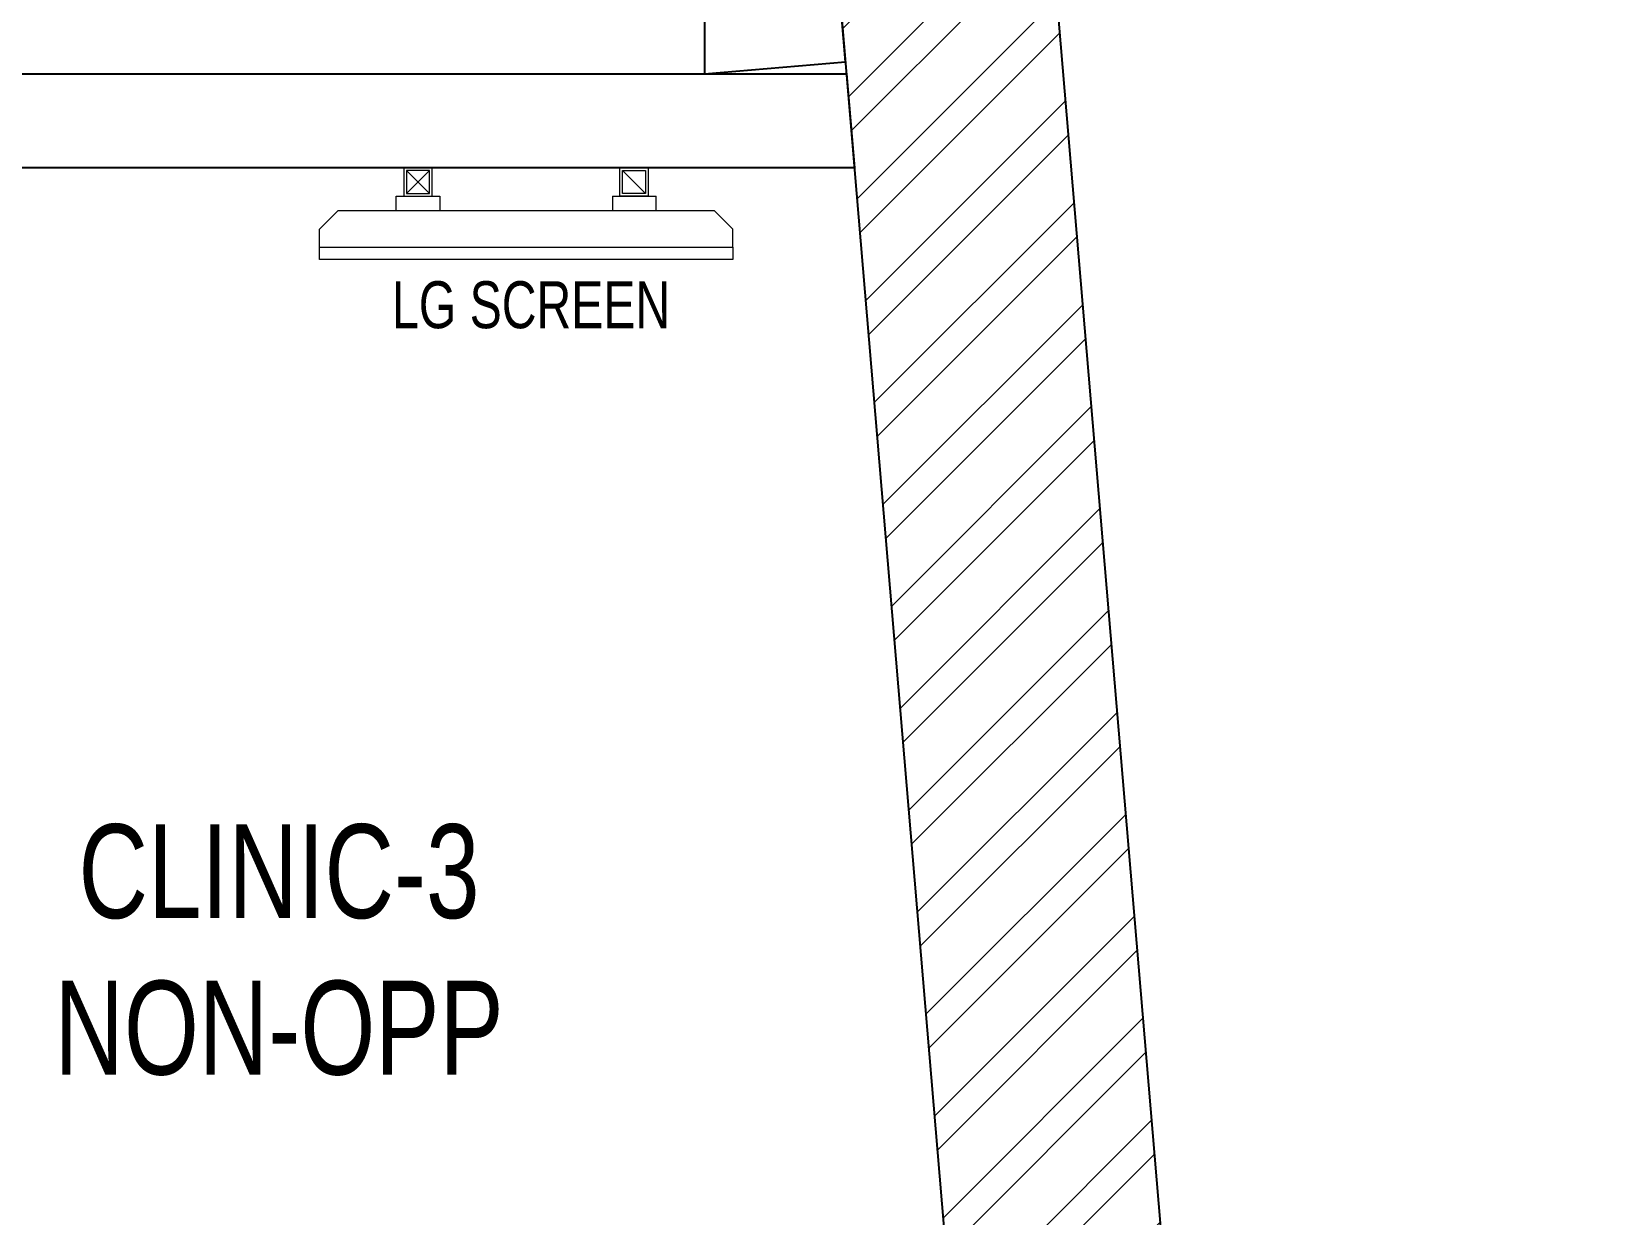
# Model space of a CAD drawing. Header units: feet. Extents: x 3377652 to 3393326, y -5469637 to -5455426.
# Drawn here: x 3391654 to 3393326, y -5464066 to -5462804 of the extents above; entities that cross this region are included whole.
import ezdxf

# ---------------------------------------------------------------- set-up
doc = ezdxf.new("R2010")
doc.units = ezdxf.units.FT
doc.header["$LTSCALE"] = 33
doc.header["$MEASUREMENT"] = 0
doc.layers.add('A-WALL', color=1, linetype='Continuous')
for name, color, linetype, lineweight in [('Floor-Unit', 1, 'Continuous', 13), ('LENS-PARTITION', 21, 'Continuous', 25), ('LENS_DIMENSION', 193, 'Continuous', 0), ('LENS_TEXT', 31, 'Continuous', 5), ('LK-IT', 3, 'Continuous', 18), ('LN-HATCH', 251, 'Continuous', 0), ('TV', 92, 'Continuous', 18)]:
    doc.layers.add(name, color=color, linetype=linetype, lineweight=lineweight)
doc.styles.get("Standard").update_dxf_attribs({"font": 'GILC____.TTF'})

# ---------------------------------------------------------------- blocks, each defined once
blk = doc.blocks.new('A$Cf9dbe60f')
at = {"layer": 'LN-HATCH'}
h = blk.add_hatch(dxfattribs=at)
h.set_pattern_fill('ANSI32', color=256, scale=222)
h.set_pattern_definition([(45, (-2882150.928722682, 5465166.899235163), (-58.86663953378008, 58.86663953378008), []), (45, (-2882111.684296392, 5465166.899235163), (-58.86663953378008, 58.86663953378008), [])])
h.paths.add_polyline_path([(-250.2487605838105, 230), (-19.42955112177878, 230), (-727.4505513552576, 8611.296563647687), (-955.3048040093853, 8576.198477153664)])
h.paths.add_polyline_path([(-1884.248760584742, 980.0000000018625), (-1884.248760584742, 2675.000000000931), (-456.7933366438373, 2675.000000000931), (-469.4647830286994, 2825), (-1884.248760584742, 2825.000000000932), (-1884.248760584742, 3438.000000000931), (-2034.248760584742, 3438.000000000931), (-2034.248760584742, 980.0000000018625)])
h.paths.add_polyline_path([(-680, 0), (-680, 230), (-2034.248760584742, 230.0000000018627), (-6074.248760584742, 230.0000000009313), (-6074.248760584742, 0)])
h.paths.add_polyline_path([(-979.3515974413604, 8860.855721906759), (-751.4973447872326, 8895.953808400782), (-1200.465478256345, 14210.67621493712), (-5197.943473326973, 13509.69666130841), (-5197.943473326973, 13276.18723891861), (-5158.217867300845, 13283.15334044956), (-1408.477314907126, 13940.69078327715)])
h.paths.add_polyline_path([(-14694.24876058474, 8140.000000000931), (-14694.24876058474, 8646.366982834414), (-14183.24876058474, 8651.688603675924), (-14183.24876058474, 8916.926680566745), (-14674.77670770138, 8916.926680566745), (-14924.24876058474, 8784.838455085643), (-14924.24876058474, 8140.000000000931)])
h.paths.add_polyline_path([(-10484.24876058474, 9.313226e-10), (-10484.24876058474, 230.0000000009313), (-14244.24876058474, 230.0000000009313), (-14244.24876058474, 1.8626451e-09)])
h.paths.add_polyline_path([(-6439.248760584742, 0), (-6439.248760584742, 230.0000000009313), (-10124.24876058474, 230.0000000009313), (-10124.24876058474, 9.313226e-10)])
h.paths.add_polyline_path([(-9927.943473327905, 11169.98756565526), (-9927.943473327905, 11430.23737543821), (-10497.94347332697, 11128.43888677377), (-10227.9434733279, 11128.43888677377), (-10227.9434733279, 11011.14625583123)])
h.paths.add_polyline_path([(-10497.9434733279, 10868.18907699548), (-10497.9434733279, 11128.43888677284), (-10605.56705874018, 11071.45531585626)])
h.paths.add_polyline_path([(-14183.24876058474, 8916.926680566745), (-14290.87234599888, 9120.192919432186), (-14674.77670770138, 8916.926680566745)])
at = {"layer": 'A-WALL'}
for p, q in [((-1200.465478256345, 14210.67621493712), (0, 0)), ((-955.304804011248, 8576.198477152733), (-250.2487605856732, 230.0000000009313))]:
    blk.add_line(p, q, dxfattribs=at)
blk = doc.blocks.new('CLINIC SCREEN')
at = {"layer": 'TV'}
for p, q in [((-103.1090284836336, 42.85441964946222), (-127.4114311772946, 18.55201695591665)), ((-127.4114311772946, 42.85441964946222), (-103.1090284836336, 18.55201695591665)), ((102.7052824410566, 42.85441964946222), (127.007685134602, 18.55201695591665))]:
    blk.add_line(p, q, dxfattribs=at)
at = {"layer": 'TV', "ltscale": 12}
for p, q in [((-220.0000000000082, -19.41163062257681), (-200.5883693773149, 0)), ((200.5883693773149, 0), (-200.5883693773149, 0)), ((-138.5315413423604, 0), (-138.5315413423604, 15.514207008644)), ((-138.5315413423604, 15.514207008644), (-91.98892031613741, 15.514207008644)), ((-91.98892031613741, 15.514207008644), (-91.98892031613741, 0)), ((91.98892031610741, 15.514207008644), (91.98892031610741, 0)), ((91.98892031610741, 15.514207008644), (138.5315413423595, 15.514207008644)), ((138.5315413423595, 0), (138.5315413423595, 15.514207008644)), ((219.9999999999918, -19.41163062257681), (200.5883693773149, 0)), ((-220.0000000000082, -38.82326124538668), (-220.0000000000082, -19.41163062257681)), ((219.9999999999918, -38.82326124538668), (219.9999999999918, -19.41163062257681))]:
    blk.add_line(p, q, dxfattribs=at)
at = {"layer": 'TV'}
for points in [[(-130.4492315140169, 15.51421661919448), (-100.0712281470269, 15.51421661919448), (-100.0712281470269, 45.89221998606814), (-130.4492315140169, 45.89221998606814)], [(-127.4114311772946, 18.55201695591665), (-103.1090284836336, 18.55201695591665), (-103.1090284836336, 42.85441964946222), (-127.4114311772946, 42.85441964946222)], [(130.0454854713243, 15.51421661919448), (99.66748210433435, 15.51421661919448), (99.66748210433435, 45.89221998606814), (130.0454854713243, 45.89221998606814)], [(127.007685134602, 18.55201695591665), (102.7052824410566, 18.55201695591665), (102.7052824410566, 42.85441964946222), (127.007685134602, 42.85441964946222)]]:
    blk.add_lwpolyline(points, close=True, dxfattribs=at)
at = {"layer": 'TV', "ltscale": 12}
blk.add_lwpolyline([(-220.0000000000082, -51.71278328332107), (-220.0000000000082, -38.82326124538668), (219.9999999999918, -38.82326124538668), (219.9999999999918, -51.71278328332107)], close=True, dxfattribs=at)
at = {"layer": 'Floor-Unit', "color": 0, "ltscale": 2, "insert": (5.199680584678389, -100.4085774972336), "char_height": 50, "attachment_point": 5}
blk.add_mtext_dynamic_manual_height_columns('LG SCREEN', width=466.4796511627907, gutter_width=12.5, heights=[0], dxfattribs=at)

msp = doc.modelspace()

# ---------------------------------------------------------------- linework, layer by layer
at = {"layer": 'LENS-PARTITION'}
for points in [[(3392370.799240091, -5461060.780818295), (3392370.799240091, -5462849.470681903), (3392520.830498033, -5462836.796594963)], [(3392530.348789043, -5462949.470681904), (3390930.348789043, -5462949.470681904), (3390930.348789043, -5462849.470681903), (3392521.90115812, -5462849.470681903)]]:
    msp.add_lwpolyline(points, close=True, dxfattribs=at)

# ---------------------------------------------------------------- block references
at = {"layer": 'LENS_DIMENSION'}
msp.add_blockref('A$Cf9dbe60f', (3393326.104044102, -5469636.979295448), dxfattribs=at)
at = {"layer": 'LK-IT'}
msp.add_blockref('CLINIC SCREEN', (3392180.854934299, -5462995.362901889), dxfattribs=at)

# ---------------------------------------------------------------- texts
at = {"layer": 'LENS_TEXT', "linetype": 'Continuous', "ltscale": 3, "insert": (3391917.652047705, -5463782.792402079), "char_height": 100, "attachment_point": 5}
msp.add_mtext_dynamic_manual_height_columns('CLINIC-3\\PNON-OPP ', width=616.0535513215916, gutter_width=0.9999999999999992, heights=[0], dxfattribs=at)

doc.saveas('drawing.dxf')
